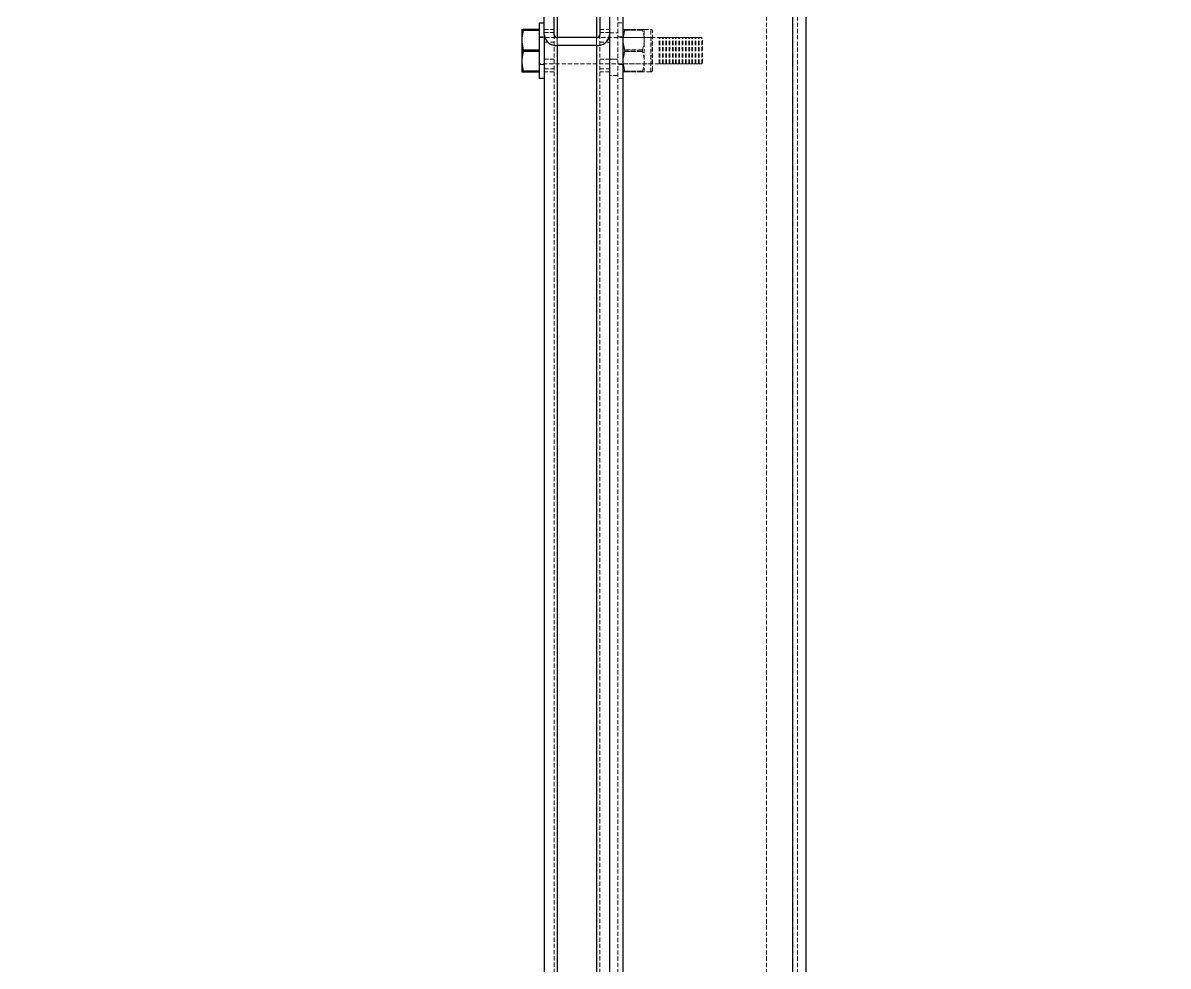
# Model space of a CAD drawing. Header units: millimetres. Extents: x -116399 to 112199, y -90759 to -31335.
# Drawn here: x -23335.1 to -22984.7, y -40675.6 to -40387 of the extents above; entities that cross this region are included whole.
import ezdxf

# ---------------------------------------------------------------- set-up
doc = ezdxf.new("R2010")
doc.units = ezdxf.units.MM
doc.linetypes.add('HIDDEN', pattern=[1.905, 1.27, -0.635])
doc.styles.add('Annotative', font='simplex.shx', dxfattribs={"height": 2.5})
doc.dimstyles.new('Annotative', dxfattribs={"dimscale": 0, "dimtxt": 2.5, "dimasz": 2.5, "dimexe": 1.25, "dimexo": 2, "dimtad": 1, "dimtxsty": 'Annotative', "dimblk": 'OBLIQUE', "dimcen": 2.5, "dimazin": 3, "dimtfac": 1, "dimtmove": 0, "dimatfit": 3, "dimfxl": 1})

# ---------------------------------------------------------------- blocks, each defined once
blk = doc.blocks.new('_Oblique')
at = {"color": 0, "linetype": 'ByBlock', "lineweight": -2}
blk.add_line((-0.5, -0.5), (0.5, 0.5), dxfattribs=at)
blk = doc.blocks.new('*D263')
at = {"color": 8, "lineweight": -2}
for p, q in [((-23255.56, -40244.03), (-23767.93, -40244.03)), ((-23705.43, -43659.03), (-23705.43, -40244.03)), ((-23554.54, -43659.03), (-23767.93, -43659.03))]:
    blk.add_line(p, q, dxfattribs=at)
at = {"layer": 'Defpoints', "color": 0}
for p in [(-23705.43, -40244.03), (-23155.56, -40244.03), (-23454.54, -43659.03)]:
    blk.add_point(p, dxfattribs=at)
at = {"color": 8, "lineweight": -2, "xscale": 125, "yscale": 125, "zscale": 125}
for p, rotation in [((-23705.43, -40244.03), 90), ((-23705.43, -43659.03), 270)]:
    blk.add_blockref('_Oblique', p, dxfattribs=dict(at, rotation=rotation))
at = {"insert": (-23799.18, -41951.53), "char_height": 125, "attachment_point": 5, "rotation": 90, "style": 'Annotative'}
blk.add_mtext('3415', dxfattribs=at)
blk = doc.blocks.new('*D264')
at = {"color": 8, "lineweight": -2}
for p, q in [((-23254.98, -39971.82), (-23117.71, -39677.43)), ((-23144.12, -39734.07), (-19518.9, -41424.57)), ((-19629.76, -41662.31), (-19492.49, -41367.92))]:
    blk.add_line(p, q, dxfattribs=at)
at = {"layer": 'Defpoints', "color": 0}
for p in [(-23297.25, -40062.45), (-19518.9, -41424.57), (-19672.03, -41752.94)]:
    blk.add_point(p, dxfattribs=at)
at = {"color": 8, "lineweight": -2, "xscale": 125, "yscale": 125, "zscale": 125}
for p, rotation in [((-23144.12, -39734.07), 154.9996608847021), ((-19518.9, -41424.57), 334.9996608847022)]:
    blk.add_blockref('_Oblique', p, dxfattribs=dict(at, rotation=rotation))
at = {"insert": (-21291.89, -40494.35), "char_height": 125, "attachment_point": 5, "rotation": 334.9997, "style": 'Annotative'}
blk.add_mtext('4000', dxfattribs=at)

msp = doc.modelspace()

# ---------------------------------------------------------------- linework, layer by layer
at = {"color": 7, "linetype": 'HIDDEN', "lineweight": 18}
for p, q in [((-23153.065, -40244.034), (-23153.065, -43659.034)), ((-23151.565, -40244.034), (-23151.565, -43659.034)), ((-23151.565, -40244.034), (-23151.565, -43659.034)), ((-23151.565, -40244.034), (-23151.565, -43659.034)), ((-23107.565, -40244.034), (-23107.565, -43659.034)), ((-23099.565, -40244.034), (-23099.565, -43659.034)), ((-23099.565, -40244.034), (-23099.565, -43659.034)), ((-23099.565, -40244.034), (-23099.565, -43659.034)), ((-23099.565, -40244.034), (-23099.565, -43659.034)), ((-23099.565, -40244.034), (-23099.565, -43659.034)), ((-23099.565, -40244.034), (-23099.565, -43659.034)), ((-23099.565, -40244.034), (-23099.565, -43659.034)), ((-23098.065, -40244.034), (-23098.065, -43659.034)), ((-23171.565, -40353.104), (-23171.565, -42204.608)), ((-23171.565, -40353.119), (-23171.565, -42201.922)), ((-23159.565, -40353.104), (-23159.565, -42204.608)), ((-23159.565, -40353.119), (-23159.565, -42201.922)), ((-23171.565, -40355.567), (-23171.565, -42204.37)), ((-23159.565, -40355.567), (-23159.565, -42204.37)), ((-23181.965, -40388.984), (-23182.465, -40388.981)), ((-23181.965, -40389.161), (-23182.465, -40391.647)), ((-23182.465, -40391.658), (-23181.965, -40389.17)), ((-23182.465, -40391.66), (-23181.965, -40389.172)), ((-23181.965, -40388.982), (-23177.165, -40388.982)), ((-23181.965, -40388.984), (-23177.165, -40388.984)), ((-23181.965, -40389.161), (-23177.165, -40389.161)), ((-23177.165, -40389.17), (-23181.965, -40389.17)), ((-23177.165, -40389.172), (-23181.965, -40389.172)), ((-23175.565, -40389.034), (-23172.565, -40389.034)), ((-23158.565, -40389.034), (-23155.565, -40389.034)), ((-23153.065, -40386.981), (-23151.465, -40386.981)), ((-23151.465, -40386.979), (-23151.465, -40386.981)), ((-23151.465, -40386.981), (-23151.465, -40403.981)), ((-23151.465, -40388.99), (-23151.459, -40388.979)), ((-23151.465, -40388.992), (-23151.459, -40388.981)), ((-23151.387, -40391.513), (-23150.945, -40389.189)), ((-23145.484, -40388.975), (-23150.945, -40388.975)), ((-23150.945, -40389.183), (-23150.945, -40388.977)), ((-23145.484, -40388.977), (-23150.945, -40388.977)), ((-23150.945, -40388.982), (-23145.484, -40388.982)), ((-23150.945, -40388.984), (-23150.945, -40389.192)), ((-23150.945, -40388.984), (-23145.484, -40388.984)), ((-23150.945, -40389.181), (-23145.484, -40389.181)), ((-23150.945, -40389.183), (-23145.484, -40389.183)), ((-23145.484, -40389.189), (-23150.945, -40389.189)), ((-23145.484, -40389.192), (-23150.945, -40389.192)), ((-23145.484, -40388.975), (-23144.971, -40388.979)), ((-23145.484, -40389.183), (-23145.484, -40388.977)), ((-23144.971, -40388.979), (-23144.965, -40388.99)), ((-23144.971, -40388.981), (-23144.965, -40388.992)), ((-23144.965, -40388.992), (-23144.965, -40388.99)), ((-23144.965, -40388.99), (-23142.965, -40388.99)), ((-23144.965, -40401.97), (-23144.965, -40388.992)), ((-23144.965, -40388.992), (-23142.965, -40388.992)), ((-23142.965, -40401.968), (-23142.965, -40388.99)), ((-23142.965, -40401.97), (-23142.965, -40388.992)), ((-23142.465, -40389.492), (-23142.465, -40389.489)), ((-23142.465, -40401.47), (-23142.465, -40389.492)), ((-23182.465, -40392.799), (-23181.965, -40395.284)), ((-23181.965, -40395.299), (-23182.465, -40392.811)), ((-23181.965, -40395.302), (-23182.465, -40392.813)), ((-23177.165, -40391.279), (-23175.565, -40391.279)), ((-23177.165, -40391.281), (-23175.565, -40391.281)), ((-23177.165, -40391.479), (-23140.365, -40391.479)), ((-23177.165, -40391.481), (-23140.365, -40391.481)), ((-23172.565, -40389.953), (-23175.565, -40389.953)), ((-23175.565, -40389.956), (-23172.565, -40389.956)), ((-23175.565, -40392.842), (-23172.565, -40392.842)), ((-23175.565, -40392.849), (-23172.565, -40392.849)), ((-23172.565, -40390.622), (-23172.565, -42242.127)), ((-23171.565, -40391.438), (-23171.565, -42242.942)), ((-23171.565, -40391.438), (-23171.565, -42207.055)), ((-23171.565, -40391.481), (-23171.565, -42240.284)), ((-23171.565, -40391.481), (-23159.565, -40391.481)), ((-23159.565, -40391.438), (-23159.565, -42242.942)), ((-23159.565, -40391.438), (-23159.565, -42207.055)), ((-23159.565, -40391.481), (-23159.565, -42240.284)), ((-23155.565, -40389.953), (-23158.565, -40389.953)), ((-23158.565, -40389.956), (-23155.565, -40389.956)), ((-23158.565, -40390.622), (-23158.565, -42242.127)), ((-23158.565, -40392.842), (-23155.565, -40392.842)), ((-23158.565, -40392.849), (-23155.565, -40392.849)), ((-23155.565, -40390.034), (-23153.065, -40390.034)), ((-23155.565, -40390.034), (-23153.065, -40390.034)), ((-23153.065, -40391.279), (-23151.465, -40391.279)), ((-23153.065, -40391.281), (-23151.465, -40391.281)), ((-23151.465, -40391.479), (-23142.565, -40391.479)), ((-23151.465, -40391.481), (-23142.565, -40391.481)), ((-23151.387, -40392.94), (-23150.945, -40395.264)), ((-23142.565, -40391.479), (-23142.465, -40391.379)), ((-23142.565, -40391.481), (-23142.465, -40391.381)), ((-23142.565, -40391.481), (-23142.565, -40391.479)), ((-23142.565, -40399.481), (-23142.565, -40391.481)), ((-23140.365, -40391.481), (-23140.365, -40391.479)), ((-23140.365, -40399.481), (-23140.365, -40391.481)), ((-23140.365, -40391.679), (-23140.165, -40391.679)), ((-23140.365, -40391.681), (-23140.165, -40391.681)), ((-23140.165, -40391.481), (-23140.165, -40391.479)), ((-23140.165, -40391.479), (-23139.365, -40391.479)), ((-23140.165, -40399.481), (-23140.165, -40391.481)), ((-23140.165, -40391.481), (-23139.365, -40391.481)), ((-23139.365, -40391.481), (-23139.365, -40391.479)), ((-23139.365, -40399.481), (-23139.365, -40391.481)), ((-23139.365, -40391.679), (-23139.165, -40391.679)), ((-23139.365, -40391.681), (-23139.165, -40391.681)), ((-23139.165, -40391.481), (-23139.165, -40391.479)), ((-23139.165, -40391.479), (-23138.365, -40391.479)), ((-23139.165, -40399.481), (-23139.165, -40391.481)), ((-23139.165, -40391.481), (-23138.365, -40391.481)), ((-23138.365, -40391.481), (-23138.365, -40391.479)), ((-23138.365, -40399.481), (-23138.365, -40391.481)), ((-23138.365, -40391.679), (-23138.165, -40391.679)), ((-23138.365, -40391.681), (-23138.165, -40391.681)), ((-23138.165, -40391.481), (-23138.165, -40391.479)), ((-23138.165, -40391.479), (-23137.365, -40391.479)), ((-23138.165, -40399.481), (-23138.165, -40391.481)), ((-23138.165, -40391.481), (-23137.365, -40391.481)), ((-23137.365, -40391.481), (-23137.365, -40391.479)), ((-23137.365, -40399.481), (-23137.365, -40391.481)), ((-23137.365, -40391.679), (-23137.165, -40391.679)), ((-23137.365, -40391.681), (-23137.165, -40391.681)), ((-23137.165, -40391.481), (-23137.165, -40391.479)), ((-23137.165, -40391.479), (-23136.365, -40391.479)), ((-23137.165, -40399.481), (-23137.165, -40391.481)), ((-23137.165, -40391.481), (-23136.365, -40391.481)), ((-23136.365, -40391.481), (-23136.365, -40391.479)), ((-23136.365, -40399.481), (-23136.365, -40391.481)), ((-23136.365, -40391.679), (-23136.165, -40391.679)), ((-23136.365, -40391.681), (-23136.165, -40391.681)), ((-23136.165, -40391.481), (-23136.165, -40391.479)), ((-23136.165, -40391.479), (-23135.365, -40391.479)), ((-23136.165, -40399.481), (-23136.165, -40391.481)), ((-23136.165, -40391.481), (-23135.365, -40391.481)), ((-23135.365, -40391.481), (-23135.365, -40391.479)), ((-23135.365, -40399.481), (-23135.365, -40391.481)), ((-23135.365, -40391.679), (-23135.165, -40391.679)), ((-23135.365, -40391.681), (-23135.165, -40391.681)), ((-23135.165, -40391.481), (-23135.165, -40391.479)), ((-23135.165, -40391.479), (-23134.365, -40391.479)), ((-23135.165, -40399.481), (-23135.165, -40391.481)), ((-23135.165, -40391.481), (-23134.365, -40391.481)), ((-23134.365, -40391.481), (-23134.365, -40391.479)), ((-23134.365, -40399.481), (-23134.365, -40391.481)), ((-23134.365, -40391.679), (-23134.165, -40391.679)), ((-23134.365, -40391.681), (-23134.165, -40391.681)), ((-23134.165, -40391.481), (-23134.165, -40391.479)), ((-23134.165, -40391.479), (-23133.365, -40391.479)), ((-23134.165, -40399.481), (-23134.165, -40391.481)), ((-23134.165, -40391.481), (-23133.365, -40391.481)), ((-23133.365, -40391.481), (-23133.365, -40391.479)), ((-23133.365, -40399.481), (-23133.365, -40391.481)), ((-23133.365, -40391.679), (-23133.165, -40391.679)), ((-23133.365, -40391.681), (-23133.165, -40391.681)), ((-23133.165, -40391.481), (-23133.165, -40391.479)), ((-23133.165, -40391.479), (-23132.365, -40391.479)), ((-23133.165, -40399.481), (-23133.165, -40391.481)), ((-23133.165, -40391.481), (-23132.365, -40391.481)), ((-23132.365, -40391.481), (-23132.365, -40391.479)), ((-23132.365, -40399.481), (-23132.365, -40391.481)), ((-23132.365, -40391.679), (-23132.165, -40391.679)), ((-23132.365, -40391.681), (-23132.165, -40391.681)), ((-23132.165, -40391.481), (-23132.165, -40391.479)), ((-23132.165, -40391.479), (-23131.365, -40391.479)), ((-23132.165, -40399.481), (-23132.165, -40391.481)), ((-23132.165, -40391.481), (-23131.365, -40391.481)), ((-23131.365, -40391.481), (-23131.365, -40391.479)), ((-23131.365, -40399.481), (-23131.365, -40391.481)), ((-23131.365, -40391.679), (-23131.165, -40391.679)), ((-23131.365, -40391.681), (-23131.165, -40391.681)), ((-23131.165, -40391.481), (-23131.165, -40391.479)), ((-23131.165, -40391.479), (-23130.365, -40391.479)), ((-23131.165, -40399.481), (-23131.165, -40391.481)), ((-23131.165, -40391.481), (-23130.365, -40391.481)), ((-23130.365, -40391.481), (-23130.365, -40391.479)), ((-23130.365, -40399.481), (-23130.365, -40391.481)), ((-23130.365, -40391.679), (-23130.165, -40391.679)), ((-23130.365, -40391.681), (-23130.165, -40391.681)), ((-23130.165, -40391.481), (-23130.165, -40391.479)), ((-23130.165, -40391.479), (-23129.365, -40391.479)), ((-23130.165, -40399.481), (-23130.165, -40391.481)), ((-23130.165, -40391.481), (-23129.365, -40391.481)), ((-23129.365, -40391.481), (-23129.365, -40391.479)), ((-23129.365, -40399.481), (-23129.365, -40391.481)), ((-23129.365, -40391.679), (-23129.165, -40391.679)), ((-23129.365, -40391.681), (-23129.165, -40391.681)), ((-23129.165, -40391.481), (-23129.165, -40391.479)), ((-23129.165, -40391.479), (-23128.365, -40391.479)), ((-23129.165, -40399.481), (-23129.165, -40391.481)), ((-23129.165, -40391.481), (-23128.365, -40391.481)), ((-23128.365, -40391.481), (-23128.365, -40391.479)), ((-23128.365, -40399.481), (-23128.365, -40391.481)), ((-23128.365, -40391.679), (-23128.165, -40391.679)), ((-23128.365, -40391.681), (-23128.165, -40391.681)), ((-23128.165, -40391.481), (-23128.165, -40391.479)), ((-23128.165, -40391.479), (-23127.365, -40391.479)), ((-23128.165, -40399.481), (-23128.165, -40391.481)), ((-23128.165, -40391.481), (-23127.365, -40391.481)), ((-23127.365, -40391.481), (-23127.365, -40391.479)), ((-23127.365, -40399.481), (-23127.365, -40391.481)), ((-23127.365, -40391.679), (-23127.165, -40391.679)), ((-23127.365, -40391.681), (-23127.165, -40391.681)), ((-23127.165, -40391.681), (-23127.165, -40391.679)), ((-23127.165, -40399.281), (-23127.165, -40391.681)), ((-23181.965, -40395.658), (-23182.465, -40398.146)), ((-23182.465, -40398.159), (-23181.965, -40395.673)), ((-23182.465, -40398.161), (-23181.965, -40395.675)), ((-23177.165, -40395.284), (-23181.965, -40395.284)), ((-23181.965, -40395.299), (-23177.165, -40395.299)), ((-23181.965, -40395.302), (-23177.165, -40395.302)), ((-23181.965, -40395.658), (-23177.165, -40395.658)), ((-23177.165, -40395.673), (-23181.965, -40395.673)), ((-23177.165, -40395.675), (-23181.965, -40395.675)), ((-23171.565, -40393.929), (-23171.565, -42242.732)), ((-23171.565, -40393.929), (-23159.565, -40393.929)), ((-23159.565, -40393.929), (-23159.565, -42242.732)), ((-23151.387, -40398.015), (-23150.945, -40395.693)), ((-23145.484, -40395.264), (-23150.945, -40395.264)), ((-23150.945, -40395.68), (-23150.945, -40395.266)), ((-23145.484, -40395.266), (-23150.945, -40395.266)), ((-23150.945, -40395.28), (-23145.484, -40395.28)), ((-23150.945, -40395.282), (-23150.945, -40395.695)), ((-23150.945, -40395.282), (-23145.484, -40395.282)), ((-23150.945, -40395.678), (-23145.484, -40395.678)), ((-23150.945, -40395.68), (-23145.484, -40395.68)), ((-23145.484, -40395.693), (-23150.945, -40395.693)), ((-23145.484, -40395.695), (-23150.945, -40395.695)), ((-23145.484, -40395.68), (-23145.484, -40395.266)), ((-23182.465, -40399.299), (-23181.965, -40401.788)), ((-23181.965, -40401.796), (-23182.465, -40399.31)), ((-23181.965, -40401.798), (-23182.465, -40399.313)), ((-23140.365, -40399.479), (-23177.165, -40399.479)), ((-23140.365, -40399.481), (-23177.165, -40399.481)), ((-23175.565, -40399.679), (-23177.165, -40399.679)), ((-23175.565, -40399.681), (-23177.165, -40399.681)), ((-23172.565, -40398.112), (-23175.565, -40398.112)), ((-23175.565, -40398.115), (-23172.565, -40398.115)), ((-23155.565, -40398.112), (-23158.565, -40398.112)), ((-23158.565, -40398.115), (-23155.565, -40398.115)), ((-23153.065, -40398.034), (-23155.565, -40398.034)), ((-23155.565, -40398.034), (-23153.065, -40398.034)), ((-23151.465, -40399.679), (-23153.065, -40399.679)), ((-23151.465, -40399.681), (-23153.065, -40399.681)), ((-23142.565, -40399.479), (-23151.465, -40399.479)), ((-23142.565, -40399.481), (-23151.465, -40399.481)), ((-23151.387, -40399.442), (-23150.945, -40401.768)), ((-23142.465, -40399.579), (-23142.565, -40399.479)), ((-23142.465, -40399.581), (-23142.565, -40399.481)), ((-23140.165, -40399.279), (-23140.365, -40399.279)), ((-23140.165, -40399.281), (-23140.365, -40399.281)), ((-23139.365, -40399.479), (-23140.165, -40399.479)), ((-23139.365, -40399.481), (-23140.165, -40399.481)), ((-23139.165, -40399.279), (-23139.365, -40399.279)), ((-23139.165, -40399.281), (-23139.365, -40399.281)), ((-23138.365, -40399.479), (-23139.165, -40399.479)), ((-23138.365, -40399.481), (-23139.165, -40399.481)), ((-23138.165, -40399.279), (-23138.365, -40399.279)), ((-23138.165, -40399.281), (-23138.365, -40399.281)), ((-23137.365, -40399.479), (-23138.165, -40399.479)), ((-23137.365, -40399.481), (-23138.165, -40399.481)), ((-23137.165, -40399.279), (-23137.365, -40399.279)), ((-23137.165, -40399.281), (-23137.365, -40399.281)), ((-23136.365, -40399.479), (-23137.165, -40399.479)), ((-23136.365, -40399.481), (-23137.165, -40399.481)), ((-23136.165, -40399.279), (-23136.365, -40399.279)), ((-23136.165, -40399.281), (-23136.365, -40399.281)), ((-23135.365, -40399.479), (-23136.165, -40399.479)), ((-23135.365, -40399.481), (-23136.165, -40399.481)), ((-23135.165, -40399.279), (-23135.365, -40399.279)), ((-23135.165, -40399.281), (-23135.365, -40399.281)), ((-23134.365, -40399.479), (-23135.165, -40399.479)), ((-23134.365, -40399.481), (-23135.165, -40399.481)), ((-23134.165, -40399.279), (-23134.365, -40399.279)), ((-23134.165, -40399.281), (-23134.365, -40399.281)), ((-23133.365, -40399.479), (-23134.165, -40399.479)), ((-23133.365, -40399.481), (-23134.165, -40399.481)), ((-23133.165, -40399.279), (-23133.365, -40399.279)), ((-23133.165, -40399.281), (-23133.365, -40399.281)), ((-23132.365, -40399.479), (-23133.165, -40399.479)), ((-23132.365, -40399.481), (-23133.165, -40399.481)), ((-23132.165, -40399.279), (-23132.365, -40399.279)), ((-23132.165, -40399.281), (-23132.365, -40399.281)), ((-23131.365, -40399.479), (-23132.165, -40399.479)), ((-23131.365, -40399.481), (-23132.165, -40399.481)), ((-23131.165, -40399.279), (-23131.365, -40399.279)), ((-23131.165, -40399.281), (-23131.365, -40399.281)), ((-23130.365, -40399.479), (-23131.165, -40399.479)), ((-23130.365, -40399.481), (-23131.165, -40399.481)), ((-23130.165, -40399.279), (-23130.365, -40399.279)), ((-23130.165, -40399.281), (-23130.365, -40399.281)), ((-23129.365, -40399.479), (-23130.165, -40399.479)), ((-23129.365, -40399.481), (-23130.165, -40399.481)), ((-23129.165, -40399.279), (-23129.365, -40399.279)), ((-23129.165, -40399.281), (-23129.365, -40399.281)), ((-23128.365, -40399.479), (-23129.165, -40399.479)), ((-23128.365, -40399.481), (-23129.165, -40399.481)), ((-23128.165, -40399.279), (-23128.365, -40399.279)), ((-23128.165, -40399.281), (-23128.365, -40399.281)), ((-23127.365, -40399.479), (-23128.165, -40399.479)), ((-23127.365, -40399.481), (-23128.165, -40399.481)), ((-23127.165, -40399.279), (-23127.365, -40399.279)), ((-23127.165, -40399.281), (-23127.365, -40399.281)), ((-23181.965, -40401.975), (-23182.465, -40401.978)), ((-23177.165, -40401.788), (-23181.965, -40401.788)), ((-23181.965, -40401.796), (-23177.165, -40401.796)), ((-23181.965, -40401.798), (-23177.165, -40401.798)), ((-23181.965, -40401.975), (-23177.165, -40401.975)), ((-23177.165, -40401.982), (-23181.965, -40401.982)), ((-23175.565, -40401.004), (-23172.565, -40401.004)), ((-23175.565, -40401.005), (-23172.565, -40401.005)), ((-23172.565, -40401.923), (-23175.565, -40401.923)), ((-23172.565, -40401.927), (-23175.565, -40401.927)), ((-23158.565, -40401.004), (-23155.565, -40401.004)), ((-23158.565, -40401.005), (-23155.565, -40401.005)), ((-23155.565, -40401.923), (-23158.565, -40401.923)), ((-23155.565, -40401.927), (-23158.565, -40401.927)), ((-23153.065, -40403.034), (-23155.565, -40403.034)), ((-23151.459, -40401.979), (-23151.465, -40401.968)), ((-23151.459, -40401.981), (-23151.465, -40401.97)), ((-23150.945, -40401.975), (-23151.458, -40401.979)), ((-23145.484, -40401.768), (-23150.945, -40401.768)), ((-23150.945, -40401.977), (-23150.945, -40401.77)), ((-23145.484, -40401.77), (-23150.945, -40401.77)), ((-23150.945, -40401.776), (-23145.484, -40401.776)), ((-23150.945, -40401.778), (-23150.945, -40401.984)), ((-23150.945, -40401.778), (-23145.484, -40401.778)), ((-23150.945, -40401.975), (-23145.484, -40401.975)), ((-23150.945, -40401.977), (-23145.484, -40401.977)), ((-23145.484, -40401.982), (-23150.945, -40401.982)), ((-23145.484, -40401.984), (-23150.945, -40401.984)), ((-23145.484, -40401.977), (-23145.484, -40401.77)), ((-23145.484, -40401.982), (-23145.332, -40401.981)), ((-23145.484, -40401.984), (-23145.332, -40401.983)), ((-23144.965, -40401.968), (-23144.971, -40401.979)), ((-23144.965, -40401.97), (-23144.971, -40401.981)), ((-23142.965, -40401.968), (-23144.965, -40401.968)), ((-23142.965, -40401.97), (-23144.965, -40401.97)), ((-23175.565, -40403.979), (-23177.165, -40403.979)), ((-23151.465, -40403.979), (-23153.065, -40403.979)), ((-23151.465, -40403.981), (-23153.065, -40403.981))]:
    msp.add_line(p, q, dxfattribs=at)
at = {"color": 7, "linetype": 'Continuous', "lineweight": 25}
for p, q in [((-23151.565, -40244.034), (-23151.565, -43659.034)), ((-23099.565, -40244.034), (-23099.565, -43659.034)), ((-23095.565, -40244.034), (-23095.565, -43659.034)), ((-23175.565, -40390.622), (-23175.565, -40356.366)), ((-23172.565, -40390.622), (-23172.565, -40356.366)), ((-23171.565, -40355.551), (-23171.565, -40391.438)), ((-23159.565, -40355.551), (-23159.565, -40391.438)), ((-23158.565, -40356.366), (-23158.565, -40390.622)), ((-23155.565, -40369.33), (-23155.565, -40390.622)), ((-23182.465, -40388.978), (-23181.965, -40388.975)), ((-23182.465, -40388.98), (-23181.965, -40388.977)), ((-23182.465, -40388.98), (-23182.465, -40391.649)), ((-23181.965, -40389.164), (-23182.465, -40391.649)), ((-23177.165, -40388.975), (-23181.965, -40388.975)), ((-23181.965, -40389.164), (-23181.965, -40388.977)), ((-23177.165, -40388.977), (-23181.965, -40388.977)), ((-23181.965, -40389.164), (-23177.165, -40389.164)), ((-23177.165, -40386.979), (-23177.165, -40386.981)), ((-23177.165, -40386.981), (-23175.565, -40386.981)), ((-23177.165, -40386.981), (-23177.165, -40403.981)), ((-23182.465, -40391.649), (-23182.465, -40392.801)), ((-23182.465, -40392.801), (-23181.965, -40395.286)), ((-23182.465, -40392.801), (-23182.465, -40398.148)), ((-23175.565, -40390.622), (-23175.565, -42242.127)), ((-23159.565, -40391.438), (-23171.565, -40391.438)), ((-23155.565, -40390.622), (-23155.565, -40401.337)), ((-23181.965, -40395.66), (-23182.465, -40398.148)), ((-23181.965, -40395.66), (-23181.965, -40395.286)), ((-23177.165, -40395.286), (-23181.965, -40395.286)), ((-23181.965, -40395.66), (-23177.165, -40395.66)), ((-23159.565, -40393.884), (-23171.565, -40393.884)), ((-23171.565, -40393.884), (-23171.565, -42245.389)), ((-23159.565, -40393.884), (-23159.565, -42245.389)), ((-23182.465, -40398.148), (-23182.465, -40399.301)), ((-23182.465, -40399.301), (-23181.965, -40401.79)), ((-23182.465, -40399.301), (-23182.465, -40401.98)), ((-23181.965, -40401.977), (-23182.465, -40401.98)), ((-23182.465, -40401.98), (-23182.465, -40401.981)), ((-23182.465, -40401.981), (-23181.965, -40401.984)), ((-23177.165, -40401.79), (-23181.965, -40401.79)), ((-23181.965, -40401.977), (-23181.965, -40401.79)), ((-23181.965, -40401.977), (-23177.165, -40401.977)), ((-23177.165, -40401.984), (-23181.965, -40401.984)), ((-23155.565, -40401.337), (-23155.565, -43659.034)), ((-23175.565, -40403.981), (-23177.165, -40403.981))]:
    msp.add_line(p, q, dxfattribs=at)
at = {"color": 7, "linetype": 'HIDDEN', "lineweight": 18, "flags": 128}
for points in [[(-23150.945, -40388.982), (-23151.458, -40388.979), (-23150.945, -40388.975)], [(-23150.945, -40388.984), (-23151.458, -40388.981), (-23150.945, -40388.977)], [(-23150.945, -40389.181), (-23151.35, -40390.862), (-23151.387, -40391.517)], [(-23145.484, -40388.977), (-23144.971, -40388.981), (-23145.484, -40388.984)], [(-23150.945, -40395.28), (-23151.35, -40393.597), (-23151.387, -40392.944)], [(-23150.945, -40395.678), (-23151.35, -40397.36), (-23151.387, -40398.019)], [(-23150.945, -40401.776), (-23151.35, -40400.095), (-23151.387, -40399.446)], [(-23150.945, -40401.977), (-23151.458, -40401.981), (-23150.945, -40401.984)], [(-23144.982, -40401.979), (-23144.971, -40401.979), (-23145.484, -40401.975)], [(-23144.982, -40401.981), (-23144.971, -40401.981), (-23145.484, -40401.977)]]:
    msp.add_lwpolyline(points, dxfattribs=at)
at = {"color": 7, "linetype": 'HIDDEN', "lineweight": 18}
for centre, radius, start, end in [((-23142.096, -40392.225), 9.357, 161.03151, 198.96849), ((-23142.074, -40392.237), 9.379, 161.05415, 198.94585), ((-23154.333, -40392.223), 9.357, 341.03167, 18.96833), ((-23154.333, -40392.225), 9.357, 341.03151, 18.96849), ((-23142.965, -40389.489), 0.5, 0, 90), ((-23142.965, -40389.492), 0.5, 0, 90), ((-23171.899, -40390.256), 3.689, 186.36491, 275.19154), ((-23171.648, -40390.562), 0.922, 186.36491, 275.19154), ((-23159.231, -40390.256), 3.689, 264.80846, 353.63509), ((-23159.481, -40390.562), 0.922, 264.80846, 353.63509), ((-23142.074, -40398.725), 9.379, 161.05415, 198.94585), ((-23142.096, -40398.737), 9.357, 161.03151, 198.96849), ((-23154.355, -40398.723), 9.379, 341.05399, 18.94601), ((-23154.355, -40398.725), 9.379, 341.05415, 18.94585), ((-23142.965, -40401.468), 0.5, 270, 360), ((-23142.965, -40401.47), 0.5, 270, 360)]:
    msp.add_arc(centre, radius, start, end, dxfattribs=at)
at = {"color": 7, "linetype": 'Continuous', "lineweight": 25}
for centre, radius, start, end in [((-23171.9, -40390.212), 3.688, 186.3897, 275.20791), ((-23171.648, -40390.519), 0.922, 186.3897, 275.20791), ((-23159.23, -40390.212), 3.688, 264.79209, 353.6103), ((-23159.481, -40390.519), 0.922, 264.79209, 353.6103)]:
    msp.add_arc(centre, radius, start, end, dxfattribs=at)

# ---------------------------------------------------------------- dimensions: what is measured, and where the dimension line sits
dim = msp.add_aligned_dim(p1=(-23297.247, -40062.446), p2=(-19672.026, -41752.941), distance=362.321, dimstyle='Annotative', override={"dimscale": 0, "dimtix": 0, "dimtofl": 1, "dimtmove": 0, "dimatfit": 3})
dim.commit()
dim.dimension.update_dxf_attribs({"geometry": '*D264', "text_midpoint": (-21291.89, -40494.354)})
dim = msp.add_linear_dim(base=(-23705.433, -40244.034), p1=(-23454.54, -43659.034), p2=(-23155.565, -40244.034), angle=90, dimstyle='Annotative', override={"dimscale": 0, "dimtix": 0, "dimtofl": 1, "dimtmove": 0, "dimatfit": 3})
dim.commit()
dim.dimension.update_dxf_attribs({"geometry": '*D263', "text_midpoint": (-23799.183, -41951.534)})

doc.saveas('drawing.dxf')
